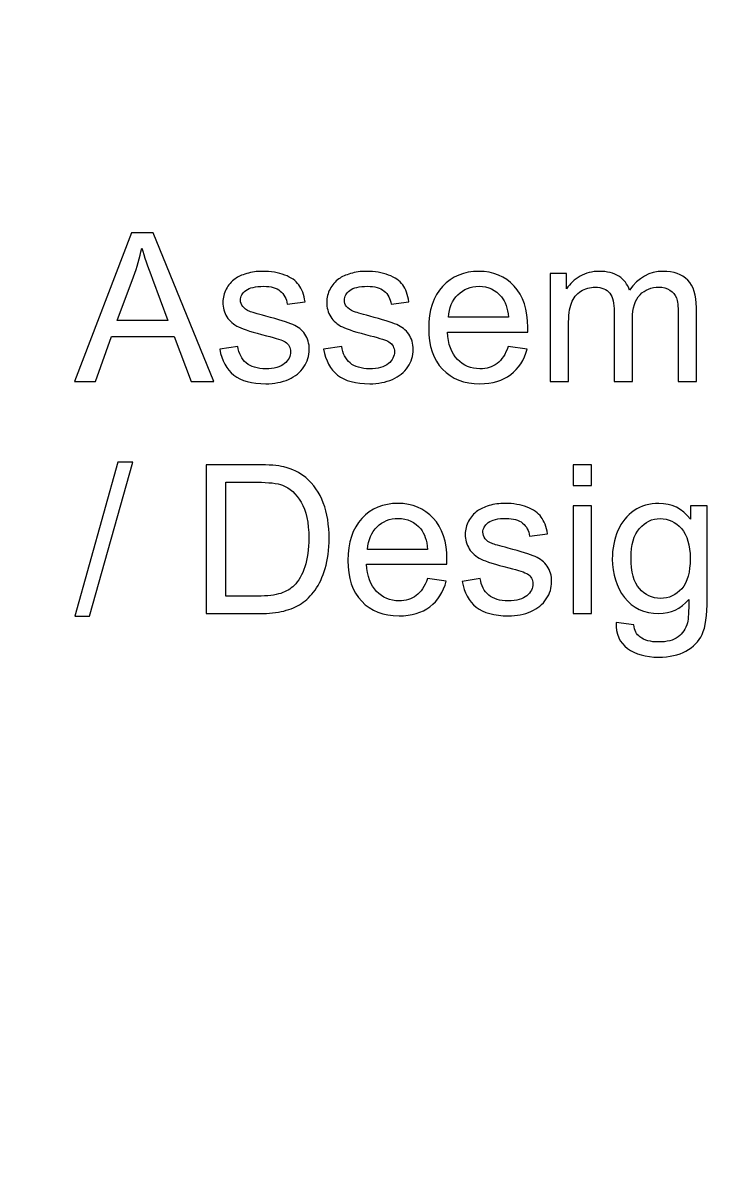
# Model space of a CAD drawing. Header units: centimetres. Extents: x -57 to 69, y -35 to 43.
# Drawn here: x -26.83 to -18.37, y 0.94 to 14.91 of the extents above; entities that cross this region are included whole.
import ezdxf

# ---------------------------------------------------------------- set-up
doc = ezdxf.new("R2010")
doc.units = ezdxf.units.CM
doc.header["$MEASUREMENT"] = 0
doc.layers.add('layer 1', color=7, linetype='Continuous')

msp = doc.modelspace()

# ---------------------------------------------------------------- linework, layer by layer
at = {"layer": 'layer 1', "color": 250, "lineweight": 20}
msp.add_open_spline([(-57.47925, 42.85269), (-57.47925, 42.85269), (5.59742, 42.85269), (5.59742, 42.85269), (5.59742, 42.85269), (5.59742, 42.85269), (5.59742, -13.02732), (5.59742, -13.02732), (5.59742, -13.02732), (5.59742, -13.02732), (-57.47925, -13.02732), (-57.47925, -13.02732), (-57.47925, -13.02732), (-57.47925, -13.02732), (-57.47925, 42.85269), (-57.47925, 42.85269)], degree=3, knots=[0, 0, 0, 0, 0.2, 0.2, 0.2, 0.2, 0.4, 0.4, 0.4, 0.4, 0.6, 0.6, 0.6, 0.6, 1, 1, 1, 1], dxfattribs=at)
at = {"layer": 'layer 1', "color": 7}
for points, knots in [([(-26.1994, 10.53097), (-26.1994, 10.53097), (-25.50217, 12.34849), (-25.50217, 12.34849), (-25.50217, 12.34849), (-25.50217, 12.34849), (-25.23775, 12.34849), (-25.23775, 12.34849), (-25.23775, 12.34849), (-25.23775, 12.34849), (-24.4978, 10.53097), (-24.4978, 10.53097), (-24.4978, 10.53097), (-24.4978, 10.53097), (-24.77153, 10.53097), (-24.77153, 10.53097), (-24.77153, 10.53097), (-24.77153, 10.53097), (-24.98179, 11.08181), (-24.98179, 11.08181), (-24.98179, 11.08181), (-24.98179, 11.08181), (-25.74713, 11.08181), (-25.74713, 11.08181), (-25.74713, 11.08181), (-25.74713, 11.08181), (-25.94428, 10.53097), (-25.94428, 10.53097), (-25.94428, 10.53097), (-25.94428, 10.53097), (-26.1994, 10.53097), (-26.1994, 10.53097)], [0, 0, 0, 0, 0.11111111, 0.11111111, 0.11111111, 0.11111111, 0.22222222, 0.22222222, 0.22222222, 0.22222222, 0.33333333, 0.33333333, 0.33333333, 0.33333333, 0.44444444, 0.44444444, 0.44444444, 0.44444444, 0.55555556, 0.55555556, 0.55555556, 0.55555556, 0.66666667, 0.66666667, 0.66666667, 0.66666667, 0.77777778, 0.77777778, 0.77777778, 0.77777778, 1, 1, 1, 1]), ([(-25.67648, 11.27727), (-25.67648, 11.27727), (-25.0571, 11.27727), (-25.0571, 11.27727), (-25.0571, 11.27727), (-25.0571, 11.27727), (-25.24664, 11.78115), (-25.24664, 11.78115), (-25.24664, 11.78115), (-25.30375, 11.9343), (-25.3469, 12.0608), (-25.37694, 12.16065), (-25.37694, 12.16065), (-25.4019, 12.04219), (-25.43533, 11.92584), (-25.47721, 11.81077), (-25.47721, 11.81077), (-25.47721, 11.81077), (-25.67648, 11.27727), (-25.67648, 11.27727)], [0, 0, 0, 0, 0.16666667, 0.16666667, 0.16666667, 0.16666667, 0.33333333, 0.33333333, 0.33333333, 0.33333333, 0.5, 0.5, 0.5, 0.5, 0.66666667, 0.66666667, 0.66666667, 0.66666667, 1, 1, 1, 1]), ([(-24.42376, 10.92443), (-24.42376, 10.92443), (-24.20291, 10.95997), (-24.20291, 10.95997), (-24.20291, 10.95997), (-24.19064, 10.87154), (-24.15595, 10.80385), (-24.09926, 10.75647), (-24.09926, 10.75647), (-24.04257, 10.70951), (-23.96303, 10.68581), (-23.86149, 10.68581), (-23.86149, 10.68581), (-23.75869, 10.68581), (-23.68253, 10.70655), (-23.63261, 10.74843), (-23.63261, 10.74843), (-23.58311, 10.78989), (-23.55815, 10.83897), (-23.55815, 10.89524), (-23.55815, 10.89524), (-23.55815, 10.94558), (-23.58057, 10.98535), (-23.625, 11.01412), (-23.625, 11.01412), (-23.6563, 11.034), (-23.73246, 11.05897), (-23.85346, 11.08985), (-23.85346, 11.08985), (-24.01676, 11.13089), (-24.12972, 11.16643), (-24.19318, 11.19646), (-24.19318, 11.19646), (-24.25622, 11.22693), (-24.30403, 11.26839), (-24.33661, 11.32169), (-24.33661, 11.32169), (-24.36918, 11.37458), (-24.38568, 11.43339), (-24.38568, 11.49769), (-24.38568, 11.49769), (-24.38568, 11.5565), (-24.37214, 11.61065), (-24.34549, 11.66058), (-24.34549, 11.66058), (-24.31841, 11.7105), (-24.28203, 11.75196), (-24.23591, 11.78496), (-24.23591, 11.78496), (-24.20122, 11.81034), (-24.15384, 11.83192), (-24.09418, 11.84969), (-24.09418, 11.84969), (-24.03411, 11.86746), (-23.97022, 11.87634), (-23.90169, 11.87634), (-23.90169, 11.87634), (-23.79846, 11.87634), (-23.70792, 11.86154), (-23.63007, 11.8315), (-23.63007, 11.8315), (-23.5518, 11.80188), (-23.49427, 11.76127), (-23.45704, 11.7105), (-23.45704, 11.7105), (-23.42023, 11.65931), (-23.39442, 11.59119), (-23.38046, 11.50573), (-23.38046, 11.50573), (-23.38046, 11.50573), (-23.59877, 11.47527), (-23.59877, 11.47527), (-23.59877, 11.47527), (-23.6085, 11.54381), (-23.63727, 11.59754), (-23.68465, 11.63604), (-23.68465, 11.63604), (-23.73203, 11.67454), (-23.79888, 11.69358), (-23.88561, 11.69358), (-23.88561, 11.69358), (-23.98757, 11.69358), (-24.06076, 11.67665), (-24.10434, 11.64281), (-24.10434, 11.64281), (-24.14791, 11.60896), (-24.16991, 11.56919), (-24.16991, 11.52392), (-24.16991, 11.52392), (-24.16991, 11.49515), (-24.16103, 11.46892), (-24.14284, 11.44565), (-24.14284, 11.44565), (-24.12465, 11.42196), (-24.0963, 11.40208), (-24.05738, 11.38642), (-24.05738, 11.38642), (-24.03495, 11.37796), (-23.9698, 11.35892), (-23.86065, 11.32931), (-23.86065, 11.32931), (-23.70326, 11.28743), (-23.59327, 11.25273), (-23.53065, 11.22608), (-23.53065, 11.22608), (-23.46804, 11.19943), (-23.41896, 11.16008), (-23.38342, 11.10931), (-23.38342, 11.10931), (-23.34746, 11.05812), (-23.32969, 10.99466), (-23.32969, 10.91851), (-23.32969, 10.91851), (-23.32969, 10.84447), (-23.35127, 10.77466), (-23.39484, 10.70908), (-23.39484, 10.70908), (-23.43842, 10.64351), (-23.50104, 10.59274), (-23.58269, 10.55678), (-23.58269, 10.55678), (-23.66476, 10.52082), (-23.75742, 10.50305), (-23.86065, 10.50305), (-23.86065, 10.50305), (-24.03157, 10.50305), (-24.1623, 10.53859), (-24.25199, 10.60924), (-24.25199, 10.60924), (-24.34168, 10.68031), (-24.3988, 10.78524), (-24.42376, 10.92443)], [0, 0, 0, 0, 0.02941176, 0.02941176, 0.02941176, 0.02941176, 0.05882353, 0.05882353, 0.05882353, 0.05882353, 0.08823529, 0.08823529, 0.08823529, 0.08823529, 0.11764706, 0.11764706, 0.11764706, 0.11764706, 0.14705882, 0.14705882, 0.14705882, 0.14705882, 0.17647059, 0.17647059, 0.17647059, 0.17647059, 0.20588235, 0.20588235, 0.20588235, 0.20588235, 0.23529412, 0.23529412, 0.23529412, 0.23529412, 0.26470588, 0.26470588, 0.26470588, 0.26470588, 0.29411765, 0.29411765, 0.29411765, 0.29411765, 0.32352941, 0.32352941, 0.32352941, 0.32352941, 0.35294118, 0.35294118, 0.35294118, 0.35294118, 0.38235294, 0.38235294, 0.38235294, 0.38235294, 0.41176471, 0.41176471, 0.41176471, 0.41176471, 0.44117647, 0.44117647, 0.44117647, 0.44117647, 0.47058824, 0.47058824, 0.47058824, 0.47058824, 0.5, 0.5, 0.5, 0.5, 0.52941176, 0.52941176, 0.52941176, 0.52941176, 0.55882353, 0.55882353, 0.55882353, 0.55882353, 0.58823529, 0.58823529, 0.58823529, 0.58823529, 0.61764706, 0.61764706, 0.61764706, 0.61764706, 0.64705882, 0.64705882, 0.64705882, 0.64705882, 0.67647059, 0.67647059, 0.67647059, 0.67647059, 0.70588235, 0.70588235, 0.70588235, 0.70588235, 0.73529412, 0.73529412, 0.73529412, 0.73529412, 0.76470588, 0.76470588, 0.76470588, 0.76470588, 0.79411765, 0.79411765, 0.79411765, 0.79411765, 0.82352941, 0.82352941, 0.82352941, 0.82352941, 0.85294118, 0.85294118, 0.85294118, 0.85294118, 0.88235294, 0.88235294, 0.88235294, 0.88235294, 0.91176471, 0.91176471, 0.91176471, 0.91176471, 0.94117647, 0.94117647, 0.94117647, 0.94117647, 1, 1, 1, 1]), ([(-23.15454, 10.92443), (-23.15454, 10.92443), (-22.93369, 10.95997), (-22.93369, 10.95997), (-22.93369, 10.95997), (-22.92142, 10.87154), (-22.88673, 10.80385), (-22.83004, 10.75647), (-22.83004, 10.75647), (-22.77335, 10.70951), (-22.69381, 10.68581), (-22.59227, 10.68581), (-22.59227, 10.68581), (-22.48947, 10.68581), (-22.41331, 10.70655), (-22.36339, 10.74843), (-22.36339, 10.74843), (-22.31389, 10.78989), (-22.28893, 10.83897), (-22.28893, 10.89524), (-22.28893, 10.89524), (-22.28893, 10.94558), (-22.31135, 10.98535), (-22.35578, 11.01412), (-22.35578, 11.01412), (-22.38708, 11.034), (-22.46324, 11.05897), (-22.58424, 11.08985), (-22.58424, 11.08985), (-22.74754, 11.13089), (-22.8605, 11.16643), (-22.92396, 11.19646), (-22.92396, 11.19646), (-22.987, 11.22693), (-23.03481, 11.26839), (-23.06739, 11.32169), (-23.06739, 11.32169), (-23.09996, 11.37458), (-23.11646, 11.43339), (-23.11646, 11.49769), (-23.11646, 11.49769), (-23.11646, 11.5565), (-23.10292, 11.61065), (-23.07627, 11.66058), (-23.07627, 11.66058), (-23.04919, 11.7105), (-23.01281, 11.75196), (-22.96669, 11.78496), (-22.96669, 11.78496), (-22.932, 11.81034), (-22.88462, 11.83192), (-22.82496, 11.84969), (-22.82496, 11.84969), (-22.76489, 11.86746), (-22.701, 11.87634), (-22.63247, 11.87634), (-22.63247, 11.87634), (-22.52924, 11.87634), (-22.4387, 11.86154), (-22.36085, 11.8315), (-22.36085, 11.8315), (-22.28258, 11.80188), (-22.22505, 11.76127), (-22.18782, 11.7105), (-22.18782, 11.7105), (-22.15101, 11.65931), (-22.1252, 11.59119), (-22.11124, 11.50573), (-22.11124, 11.50573), (-22.11124, 11.50573), (-22.32955, 11.47527), (-22.32955, 11.47527), (-22.32955, 11.47527), (-22.33928, 11.54381), (-22.36805, 11.59754), (-22.41543, 11.63604), (-22.41543, 11.63604), (-22.46281, 11.67454), (-22.52966, 11.69358), (-22.61639, 11.69358), (-22.61639, 11.69358), (-22.71835, 11.69358), (-22.79154, 11.67665), (-22.83512, 11.64281), (-22.83512, 11.64281), (-22.87869, 11.60896), (-22.90069, 11.56919), (-22.90069, 11.52392), (-22.90069, 11.52392), (-22.90069, 11.49515), (-22.89181, 11.46892), (-22.87362, 11.44565), (-22.87362, 11.44565), (-22.85543, 11.42196), (-22.82708, 11.40208), (-22.78816, 11.38642), (-22.78816, 11.38642), (-22.76573, 11.37796), (-22.70058, 11.35892), (-22.59143, 11.32931), (-22.59143, 11.32931), (-22.43404, 11.28743), (-22.32405, 11.25273), (-22.26143, 11.22608), (-22.26143, 11.22608), (-22.19882, 11.19943), (-22.14974, 11.16008), (-22.1142, 11.10931), (-22.1142, 11.10931), (-22.07824, 11.05812), (-22.06047, 10.99466), (-22.06047, 10.91851), (-22.06047, 10.91851), (-22.06047, 10.84447), (-22.08205, 10.77466), (-22.12562, 10.70908), (-22.12562, 10.70908), (-22.1692, 10.64351), (-22.23182, 10.59274), (-22.31347, 10.55678), (-22.31347, 10.55678), (-22.39554, 10.52082), (-22.4882, 10.50305), (-22.59143, 10.50305), (-22.59143, 10.50305), (-22.76235, 10.50305), (-22.89308, 10.53859), (-22.98277, 10.60924), (-22.98277, 10.60924), (-23.07246, 10.68031), (-23.12958, 10.78524), (-23.15454, 10.92443)], [0, 0, 0, 0, 0.02941176, 0.02941176, 0.02941176, 0.02941176, 0.05882353, 0.05882353, 0.05882353, 0.05882353, 0.08823529, 0.08823529, 0.08823529, 0.08823529, 0.11764706, 0.11764706, 0.11764706, 0.11764706, 0.14705882, 0.14705882, 0.14705882, 0.14705882, 0.17647059, 0.17647059, 0.17647059, 0.17647059, 0.20588235, 0.20588235, 0.20588235, 0.20588235, 0.23529412, 0.23529412, 0.23529412, 0.23529412, 0.26470588, 0.26470588, 0.26470588, 0.26470588, 0.29411765, 0.29411765, 0.29411765, 0.29411765, 0.32352941, 0.32352941, 0.32352941, 0.32352941, 0.35294118, 0.35294118, 0.35294118, 0.35294118, 0.38235294, 0.38235294, 0.38235294, 0.38235294, 0.41176471, 0.41176471, 0.41176471, 0.41176471, 0.44117647, 0.44117647, 0.44117647, 0.44117647, 0.47058824, 0.47058824, 0.47058824, 0.47058824, 0.5, 0.5, 0.5, 0.5, 0.52941176, 0.52941176, 0.52941176, 0.52941176, 0.55882353, 0.55882353, 0.55882353, 0.55882353, 0.58823529, 0.58823529, 0.58823529, 0.58823529, 0.61764706, 0.61764706, 0.61764706, 0.61764706, 0.64705882, 0.64705882, 0.64705882, 0.64705882, 0.67647059, 0.67647059, 0.67647059, 0.67647059, 0.70588235, 0.70588235, 0.70588235, 0.70588235, 0.73529412, 0.73529412, 0.73529412, 0.73529412, 0.76470588, 0.76470588, 0.76470588, 0.76470588, 0.79411765, 0.79411765, 0.79411765, 0.79411765, 0.82352941, 0.82352941, 0.82352941, 0.82352941, 0.85294118, 0.85294118, 0.85294118, 0.85294118, 0.88235294, 0.88235294, 0.88235294, 0.88235294, 0.91176471, 0.91176471, 0.91176471, 0.91176471, 0.94117647, 0.94117647, 0.94117647, 0.94117647, 1, 1, 1, 1]), ([(-20.89787, 10.95743), (-20.89787, 10.95743), (-20.66687, 10.92697), (-20.66687, 10.92697), (-20.66687, 10.92697), (-20.70283, 10.79285), (-20.7701, 10.68835), (-20.86825, 10.61432), (-20.86825, 10.61432), (-20.9664, 10.54028), (-21.09163, 10.50305), (-21.24436, 10.50305), (-21.24436, 10.50305), (-21.43644, 10.50305), (-21.58874, 10.56228), (-21.70128, 10.68074), (-21.70128, 10.68074), (-21.81382, 10.79878), (-21.87009, 10.96504), (-21.87009, 11.1787), (-21.87009, 11.1787), (-21.87009, 11.39954), (-21.8134, 11.57131), (-21.69959, 11.69315), (-21.69959, 11.69315), (-21.58578, 11.81542), (-21.43813, 11.87634), (-21.25663, 11.87634), (-21.25663, 11.87634), (-21.08106, 11.87634), (-20.93763, 11.81669), (-20.82637, 11.69696), (-20.82637, 11.69696), (-20.7151, 11.57723), (-20.65925, 11.40885), (-20.65925, 11.19181), (-20.65925, 11.19181), (-20.65925, 11.1787), (-20.65967, 11.15881), (-20.66052, 11.13258), (-20.66052, 11.13258), (-20.66052, 11.13258), (-21.64163, 11.13258), (-21.64163, 11.13258), (-21.64163, 11.13258), (-21.63317, 10.98831), (-21.59255, 10.87747), (-21.51894, 10.80089), (-21.51894, 10.80089), (-21.44575, 10.72431), (-21.35394, 10.68581), (-21.24436, 10.68581), (-21.24436, 10.68581), (-21.16271, 10.68581), (-21.0929, 10.70739), (-21.03536, 10.75055), (-21.03536, 10.75055), (-20.9774, 10.7937), (-20.93171, 10.86266), (-20.89787, 10.95743)], [0, 0, 0, 0, 0.0625, 0.0625, 0.0625, 0.0625, 0.125, 0.125, 0.125, 0.125, 0.1875, 0.1875, 0.1875, 0.1875, 0.25, 0.25, 0.25, 0.25, 0.3125, 0.3125, 0.3125, 0.3125, 0.375, 0.375, 0.375, 0.375, 0.4375, 0.4375, 0.4375, 0.4375, 0.5, 0.5, 0.5, 0.5, 0.5625, 0.5625, 0.5625, 0.5625, 0.625, 0.625, 0.625, 0.625, 0.6875, 0.6875, 0.6875, 0.6875, 0.75, 0.75, 0.75, 0.75, 0.8125, 0.8125, 0.8125, 0.8125, 0.875, 0.875, 0.875, 0.875, 1, 1, 1, 1]), ([(-20.38467, 10.53097), (-20.38467, 10.53097), (-20.38467, 11.84842), (-20.38467, 11.84842), (-20.38467, 11.84842), (-20.38467, 11.84842), (-20.18414, 11.84842), (-20.18414, 11.84842), (-20.18414, 11.84842), (-20.18414, 11.84842), (-20.18414, 11.66227), (-20.18414, 11.66227), (-20.18414, 11.66227), (-20.1431, 11.72658), (-20.0881, 11.77861), (-20.01956, 11.81754), (-20.01956, 11.81754), (-19.95102, 11.85688), (-19.87318, 11.87634), (-19.7856, 11.87634), (-19.7856, 11.87634), (-19.68829, 11.87634), (-19.60833, 11.85604), (-19.54614, 11.81584), (-19.54614, 11.81584), (-19.48395, 11.77523), (-19.43995, 11.71896), (-19.41457, 11.64619), (-19.41457, 11.64619), (-19.30964, 11.79977), (-19.17384, 11.87634), (-19.0063, 11.87634), (-19.0063, 11.87634), (-18.87515, 11.87634), (-18.77403, 11.84038), (-18.7038, 11.76804), (-18.7038, 11.76804), (-18.63315, 11.69569), (-18.59761, 11.58442), (-18.59761, 11.43423), (-18.59761, 11.43423), (-18.59761, 11.43423), (-18.59761, 10.53097), (-18.59761, 10.53097), (-18.59761, 10.53097), (-18.59761, 10.53097), (-18.82099, 10.53097), (-18.82099, 10.53097), (-18.82099, 10.53097), (-18.82099, 10.53097), (-18.82099, 11.36019), (-18.82099, 11.36019), (-18.82099, 11.36019), (-18.82099, 11.44904), (-18.82861, 11.51335), (-18.84299, 11.55269), (-18.84299, 11.55269), (-18.85738, 11.59204), (-18.88361, 11.62335), (-18.92211, 11.64746), (-18.92211, 11.64746), (-18.96019, 11.67158), (-19.00503, 11.68342), (-19.05622, 11.68342), (-19.05622, 11.68342), (-19.1493, 11.68342), (-19.2263, 11.65254), (-19.28764, 11.59119), (-19.28764, 11.59119), (-19.34899, 11.52942), (-19.37945, 11.43085), (-19.37945, 11.29546), (-19.37945, 11.29546), (-19.37945, 11.29546), (-19.37945, 10.53097), (-19.37945, 10.53097), (-19.37945, 10.53097), (-19.37945, 10.53097), (-19.60283, 10.53097), (-19.60283, 10.53097), (-19.60283, 10.53097), (-19.60283, 10.53097), (-19.60283, 11.386), (-19.60283, 11.386), (-19.60283, 11.386), (-19.60283, 11.485), (-19.62103, 11.55946), (-19.65741, 11.60896), (-19.65741, 11.60896), (-19.69379, 11.65846), (-19.75345, 11.68342), (-19.83595, 11.68342), (-19.83595, 11.68342), (-19.89856, 11.68342), (-19.95652, 11.66692), (-20.00983, 11.63392), (-20.00983, 11.63392), (-20.06314, 11.60092), (-20.10164, 11.55269), (-20.12575, 11.48881), (-20.12575, 11.48881), (-20.14944, 11.42535), (-20.16129, 11.33354), (-20.16129, 11.21381), (-20.16129, 11.21381), (-20.16129, 11.21381), (-20.16129, 10.53097), (-20.16129, 10.53097), (-20.16129, 10.53097), (-20.16129, 10.53097), (-20.38467, 10.53097), (-20.38467, 10.53097)], [0, 0, 0, 0, 0.03448276, 0.03448276, 0.03448276, 0.03448276, 0.06896552, 0.06896552, 0.06896552, 0.06896552, 0.10344828, 0.10344828, 0.10344828, 0.10344828, 0.13793103, 0.13793103, 0.13793103, 0.13793103, 0.17241379, 0.17241379, 0.17241379, 0.17241379, 0.20689655, 0.20689655, 0.20689655, 0.20689655, 0.24137931, 0.24137931, 0.24137931, 0.24137931, 0.27586207, 0.27586207, 0.27586207, 0.27586207, 0.31034483, 0.31034483, 0.31034483, 0.31034483, 0.34482759, 0.34482759, 0.34482759, 0.34482759, 0.37931034, 0.37931034, 0.37931034, 0.37931034, 0.4137931, 0.4137931, 0.4137931, 0.4137931, 0.44827586, 0.44827586, 0.44827586, 0.44827586, 0.48275862, 0.48275862, 0.48275862, 0.48275862, 0.51724138, 0.51724138, 0.51724138, 0.51724138, 0.55172414, 0.55172414, 0.55172414, 0.55172414, 0.5862069, 0.5862069, 0.5862069, 0.5862069, 0.62068966, 0.62068966, 0.62068966, 0.62068966, 0.65517241, 0.65517241, 0.65517241, 0.65517241, 0.68965517, 0.68965517, 0.68965517, 0.68965517, 0.72413793, 0.72413793, 0.72413793, 0.72413793, 0.75862069, 0.75862069, 0.75862069, 0.75862069, 0.79310345, 0.79310345, 0.79310345, 0.79310345, 0.82758621, 0.82758621, 0.82758621, 0.82758621, 0.86206897, 0.86206897, 0.86206897, 0.86206897, 0.89655172, 0.89655172, 0.89655172, 0.89655172, 0.93103448, 0.93103448, 0.93103448, 0.93103448, 1, 1, 1, 1]), ([(-21.62894, 11.31535), (-21.62894, 11.31535), (-20.89533, 11.31535), (-20.89533, 11.31535), (-20.89533, 11.31535), (-20.90506, 11.42619), (-20.9334, 11.50912), (-20.97952, 11.56454), (-20.97952, 11.56454), (-21.05017, 11.65042), (-21.1424, 11.69358), (-21.25536, 11.69358), (-21.25536, 11.69358), (-21.35775, 11.69358), (-21.44363, 11.65931), (-21.51344, 11.59077), (-21.51344, 11.59077), (-21.58282, 11.52223), (-21.62132, 11.43042), (-21.62894, 11.31535)], [0, 0, 0, 0, 0.16666667, 0.16666667, 0.16666667, 0.16666667, 0.33333333, 0.33333333, 0.33333333, 0.33333333, 0.5, 0.5, 0.5, 0.5, 0.66666667, 0.66666667, 0.66666667, 0.66666667, 1, 1, 1, 1]), ([(-26.19559, 7.66465), (-26.19559, 7.66465), (-25.66759, 9.54309), (-25.66759, 9.54309), (-25.66759, 9.54309), (-25.66759, 9.54309), (-25.48779, 9.54309), (-25.48779, 9.54309), (-25.48779, 9.54309), (-25.48779, 9.54309), (-26.01578, 7.66465), (-26.01578, 7.66465), (-26.01578, 7.66465), (-26.01578, 7.66465), (-26.19559, 7.66465), (-26.19559, 7.66465)], [0, 0, 0, 0, 0.2, 0.2, 0.2, 0.2, 0.4, 0.4, 0.4, 0.4, 0.6, 0.6, 0.6, 0.6, 1, 1, 1, 1]), ([(-24.58961, 7.69511), (-24.58961, 7.69511), (-24.58961, 9.51263), (-24.58961, 9.51263), (-24.58961, 9.51263), (-24.58961, 9.51263), (-23.96346, 9.51263), (-23.96346, 9.51263), (-23.96346, 9.51263), (-23.82216, 9.51263), (-23.71427, 9.50417), (-23.63981, 9.48683), (-23.63981, 9.48683), (-23.53573, 9.46271), (-23.44689, 9.41913), (-23.37327, 9.35652), (-23.37327, 9.35652), (-23.27724, 9.27529), (-23.20574, 9.17206), (-23.15835, 9.04598), (-23.15835, 9.04598), (-23.11055, 8.91991), (-23.08685, 8.77564), (-23.08685, 8.6136), (-23.08685, 8.6136), (-23.08685, 8.47568), (-23.10293, 8.35341), (-23.13508, 8.2468), (-23.13508, 8.2468), (-23.16724, 8.14018), (-23.2087, 8.05176), (-23.25904, 7.98195), (-23.25904, 7.98195), (-23.30981, 7.91215), (-23.36481, 7.85715), (-23.42489, 7.81738), (-23.42489, 7.81738), (-23.48454, 7.77719), (-23.55689, 7.74672), (-23.6415, 7.72599), (-23.6415, 7.72599), (-23.72654, 7.70526), (-23.82385, 7.69511), (-23.93385, 7.69511), (-23.93385, 7.69511), (-23.93385, 7.69511), (-24.58961, 7.69511), (-24.58961, 7.69511)], [0, 0, 0, 0, 0.07692308, 0.07692308, 0.07692308, 0.07692308, 0.15384615, 0.15384615, 0.15384615, 0.15384615, 0.23076923, 0.23076923, 0.23076923, 0.23076923, 0.30769231, 0.30769231, 0.30769231, 0.30769231, 0.38461538, 0.38461538, 0.38461538, 0.38461538, 0.46153846, 0.46153846, 0.46153846, 0.46153846, 0.53846154, 0.53846154, 0.53846154, 0.53846154, 0.61538462, 0.61538462, 0.61538462, 0.61538462, 0.69230769, 0.69230769, 0.69230769, 0.69230769, 0.76923077, 0.76923077, 0.76923077, 0.76923077, 0.84615385, 0.84615385, 0.84615385, 0.84615385, 1, 1, 1, 1]), ([(-20.10333, 9.25879), (-20.10333, 9.25879), (-20.10333, 9.51263), (-20.10333, 9.51263), (-20.10333, 9.51263), (-20.10333, 9.51263), (-19.87995, 9.51263), (-19.87995, 9.51263), (-19.87995, 9.51263), (-19.87995, 9.51263), (-19.87995, 9.25879), (-19.87995, 9.25879), (-19.87995, 9.25879), (-19.87995, 9.25879), (-20.10333, 9.25879), (-20.10333, 9.25879)], [0, 0, 0, 0, 0.2, 0.2, 0.2, 0.2, 0.4, 0.4, 0.4, 0.4, 0.6, 0.6, 0.6, 0.6, 1, 1, 1, 1]), ([(-24.34846, 7.90834), (-24.34846, 7.90834), (-23.96092, 7.90834), (-23.96092, 7.90834), (-23.96092, 7.90834), (-23.84119, 7.90834), (-23.74727, 7.91934), (-23.67916, 7.94176), (-23.67916, 7.94176), (-23.61104, 7.96418), (-23.55689, 7.99549), (-23.51627, 8.03611), (-23.51627, 8.03611), (-23.45958, 8.09322), (-23.41516, 8.17022), (-23.38343, 8.26668), (-23.38343, 8.26668), (-23.3517, 8.36314), (-23.33562, 8.47991), (-23.33562, 8.61741), (-23.33562, 8.61741), (-23.33562, 8.80779), (-23.36693, 8.95418), (-23.42912, 9.05656), (-23.42912, 9.05656), (-23.49131, 9.15894), (-23.56704, 9.22748), (-23.65631, 9.26217), (-23.65631, 9.26217), (-23.72062, 9.28713), (-23.82427, 9.2994), (-23.96727, 9.2994), (-23.96727, 9.2994), (-23.96727, 9.2994), (-24.34846, 9.2994), (-24.34846, 9.2994), (-24.34846, 9.2994), (-24.34846, 9.2994), (-24.34846, 7.90834), (-24.34846, 7.90834)], [0, 0, 0, 0, 0.09090909, 0.09090909, 0.09090909, 0.09090909, 0.18181818, 0.18181818, 0.18181818, 0.18181818, 0.27272727, 0.27272727, 0.27272727, 0.27272727, 0.36363636, 0.36363636, 0.36363636, 0.36363636, 0.45454545, 0.45454545, 0.45454545, 0.45454545, 0.54545455, 0.54545455, 0.54545455, 0.54545455, 0.63636364, 0.63636364, 0.63636364, 0.63636364, 0.72727273, 0.72727273, 0.72727273, 0.72727273, 0.81818182, 0.81818182, 0.81818182, 0.81818182, 1, 1, 1, 1]), ([(-21.88575, 8.12157), (-21.88575, 8.12157), (-21.65475, 8.09111), (-21.65475, 8.09111), (-21.65475, 8.09111), (-21.69071, 7.95699), (-21.75798, 7.85249), (-21.85613, 7.77846), (-21.85613, 7.77846), (-21.95428, 7.70442), (-22.07951, 7.66719), (-22.23224, 7.66719), (-22.23224, 7.66719), (-22.42432, 7.66719), (-22.57662, 7.72642), (-22.68916, 7.84488), (-22.68916, 7.84488), (-22.8017, 7.96292), (-22.85797, 8.12918), (-22.85797, 8.34284), (-22.85797, 8.34284), (-22.85797, 8.56368), (-22.80128, 8.73545), (-22.68747, 8.85729), (-22.68747, 8.85729), (-22.57366, 8.97956), (-22.42601, 9.04048), (-22.24451, 9.04048), (-22.24451, 9.04048), (-22.06894, 9.04048), (-21.92551, 8.98083), (-21.81425, 8.8611), (-21.81425, 8.8611), (-21.70298, 8.74137), (-21.64713, 8.57299), (-21.64713, 8.35595), (-21.64713, 8.35595), (-21.64713, 8.34284), (-21.64755, 8.32295), (-21.6484, 8.29672), (-21.6484, 8.29672), (-21.6484, 8.29672), (-22.62951, 8.29672), (-22.62951, 8.29672), (-22.62951, 8.29672), (-22.62105, 8.15245), (-22.58043, 8.04161), (-22.50682, 7.96503), (-22.50682, 7.96503), (-22.43363, 7.88845), (-22.34182, 7.84995), (-22.23224, 7.84995), (-22.23224, 7.84995), (-22.15059, 7.84995), (-22.08078, 7.87153), (-22.02324, 7.91469), (-22.02324, 7.91469), (-21.96528, 7.95784), (-21.91959, 8.0268), (-21.88575, 8.12157)], [0, 0, 0, 0, 0.0625, 0.0625, 0.0625, 0.0625, 0.125, 0.125, 0.125, 0.125, 0.1875, 0.1875, 0.1875, 0.1875, 0.25, 0.25, 0.25, 0.25, 0.3125, 0.3125, 0.3125, 0.3125, 0.375, 0.375, 0.375, 0.375, 0.4375, 0.4375, 0.4375, 0.4375, 0.5, 0.5, 0.5, 0.5, 0.5625, 0.5625, 0.5625, 0.5625, 0.625, 0.625, 0.625, 0.625, 0.6875, 0.6875, 0.6875, 0.6875, 0.75, 0.75, 0.75, 0.75, 0.8125, 0.8125, 0.8125, 0.8125, 0.875, 0.875, 0.875, 0.875, 1, 1, 1, 1]), ([(-21.4614, 8.08857), (-21.4614, 8.08857), (-21.24055, 8.12411), (-21.24055, 8.12411), (-21.24055, 8.12411), (-21.22828, 8.03568), (-21.19359, 7.96799), (-21.1369, 7.92061), (-21.1369, 7.92061), (-21.08021, 7.87365), (-21.00067, 7.84995), (-20.89913, 7.84995), (-20.89913, 7.84995), (-20.79633, 7.84995), (-20.72017, 7.87069), (-20.67025, 7.91257), (-20.67025, 7.91257), (-20.62075, 7.95403), (-20.59579, 8.00311), (-20.59579, 8.05938), (-20.59579, 8.05938), (-20.59579, 8.10972), (-20.61821, 8.14949), (-20.66264, 8.17826), (-20.66264, 8.17826), (-20.69394, 8.19814), (-20.7701, 8.22311), (-20.8911, 8.25399), (-20.8911, 8.25399), (-21.0544, 8.29503), (-21.16736, 8.33057), (-21.23082, 8.3606), (-21.23082, 8.3606), (-21.29386, 8.39107), (-21.34167, 8.43253), (-21.37425, 8.48583), (-21.37425, 8.48583), (-21.40682, 8.53872), (-21.42332, 8.59753), (-21.42332, 8.66183), (-21.42332, 8.66183), (-21.42332, 8.72064), (-21.40978, 8.77479), (-21.38313, 8.82472), (-21.38313, 8.82472), (-21.35605, 8.87464), (-21.31967, 8.9161), (-21.27355, 8.9491), (-21.27355, 8.9491), (-21.23886, 8.97448), (-21.19148, 8.99606), (-21.13182, 9.01383), (-21.13182, 9.01383), (-21.07175, 9.0316), (-21.00786, 9.04048), (-20.93933, 9.04048), (-20.93933, 9.04048), (-20.8361, 9.04048), (-20.74556, 9.02568), (-20.66771, 8.99564), (-20.66771, 8.99564), (-20.58944, 8.96602), (-20.53191, 8.92541), (-20.49468, 8.87464), (-20.49468, 8.87464), (-20.45787, 8.82345), (-20.43206, 8.75533), (-20.4181, 8.66987), (-20.4181, 8.66987), (-20.4181, 8.66987), (-20.63641, 8.63941), (-20.63641, 8.63941), (-20.63641, 8.63941), (-20.64614, 8.70795), (-20.67491, 8.76168), (-20.72229, 8.80018), (-20.72229, 8.80018), (-20.76967, 8.83868), (-20.83652, 8.85772), (-20.92325, 8.85772), (-20.92325, 8.85772), (-21.02521, 8.85772), (-21.0984, 8.84079), (-21.14198, 8.80695), (-21.14198, 8.80695), (-21.18555, 8.7731), (-21.20755, 8.73333), (-21.20755, 8.68806), (-21.20755, 8.68806), (-21.20755, 8.65929), (-21.19867, 8.63306), (-21.18048, 8.60979), (-21.18048, 8.60979), (-21.16229, 8.5861), (-21.13394, 8.56622), (-21.09502, 8.55056), (-21.09502, 8.55056), (-21.07259, 8.5421), (-21.00744, 8.52306), (-20.89829, 8.49345), (-20.89829, 8.49345), (-20.7409, 8.45157), (-20.63091, 8.41687), (-20.56829, 8.39022), (-20.56829, 8.39022), (-20.50568, 8.36357), (-20.4566, 8.32422), (-20.42106, 8.27345), (-20.42106, 8.27345), (-20.3851, 8.22226), (-20.36733, 8.1588), (-20.36733, 8.08265), (-20.36733, 8.08265), (-20.36733, 8.00861), (-20.38891, 7.9388), (-20.43248, 7.87322), (-20.43248, 7.87322), (-20.47606, 7.80765), (-20.53868, 7.75688), (-20.62033, 7.72092), (-20.62033, 7.72092), (-20.7024, 7.68496), (-20.79506, 7.66719), (-20.89829, 7.66719), (-20.89829, 7.66719), (-21.06921, 7.66719), (-21.19994, 7.70273), (-21.28963, 7.77338), (-21.28963, 7.77338), (-21.37932, 7.84445), (-21.43644, 7.94938), (-21.4614, 8.08857)], [0, 0, 0, 0, 0.02941176, 0.02941176, 0.02941176, 0.02941176, 0.05882353, 0.05882353, 0.05882353, 0.05882353, 0.08823529, 0.08823529, 0.08823529, 0.08823529, 0.11764706, 0.11764706, 0.11764706, 0.11764706, 0.14705882, 0.14705882, 0.14705882, 0.14705882, 0.17647059, 0.17647059, 0.17647059, 0.17647059, 0.20588235, 0.20588235, 0.20588235, 0.20588235, 0.23529412, 0.23529412, 0.23529412, 0.23529412, 0.26470588, 0.26470588, 0.26470588, 0.26470588, 0.29411765, 0.29411765, 0.29411765, 0.29411765, 0.32352941, 0.32352941, 0.32352941, 0.32352941, 0.35294118, 0.35294118, 0.35294118, 0.35294118, 0.38235294, 0.38235294, 0.38235294, 0.38235294, 0.41176471, 0.41176471, 0.41176471, 0.41176471, 0.44117647, 0.44117647, 0.44117647, 0.44117647, 0.47058824, 0.47058824, 0.47058824, 0.47058824, 0.5, 0.5, 0.5, 0.5, 0.52941176, 0.52941176, 0.52941176, 0.52941176, 0.55882353, 0.55882353, 0.55882353, 0.55882353, 0.58823529, 0.58823529, 0.58823529, 0.58823529, 0.61764706, 0.61764706, 0.61764706, 0.61764706, 0.64705882, 0.64705882, 0.64705882, 0.64705882, 0.67647059, 0.67647059, 0.67647059, 0.67647059, 0.70588235, 0.70588235, 0.70588235, 0.70588235, 0.73529412, 0.73529412, 0.73529412, 0.73529412, 0.76470588, 0.76470588, 0.76470588, 0.76470588, 0.79411765, 0.79411765, 0.79411765, 0.79411765, 0.82352941, 0.82352941, 0.82352941, 0.82352941, 0.85294118, 0.85294118, 0.85294118, 0.85294118, 0.88235294, 0.88235294, 0.88235294, 0.88235294, 0.91176471, 0.91176471, 0.91176471, 0.91176471, 0.94117647, 0.94117647, 0.94117647, 0.94117647, 1, 1, 1, 1]), ([(-20.10333, 7.69511), (-20.10333, 7.69511), (-20.10333, 9.01256), (-20.10333, 9.01256), (-20.10333, 9.01256), (-20.10333, 9.01256), (-19.87995, 9.01256), (-19.87995, 9.01256), (-19.87995, 9.01256), (-19.87995, 9.01256), (-19.87995, 7.69511), (-19.87995, 7.69511), (-19.87995, 7.69511), (-19.87995, 7.69511), (-20.10333, 7.69511), (-20.10333, 7.69511)], [0, 0, 0, 0, 0.2, 0.2, 0.2, 0.2, 0.4, 0.4, 0.4, 0.4, 0.6, 0.6, 0.6, 0.6, 1, 1, 1, 1]), ([(-19.58041, 7.58596), (-19.58041, 7.58596), (-19.36464, 7.5555), (-19.36464, 7.5555), (-19.36464, 7.5555), (-19.35576, 7.48865), (-19.33037, 7.44), (-19.28891, 7.40911), (-19.28891, 7.40911), (-19.23349, 7.36807), (-19.15776, 7.34734), (-19.06172, 7.34734), (-19.06172, 7.34734), (-18.95849, 7.34734), (-18.87853, 7.36807), (-18.82226, 7.40911), (-18.82226, 7.40911), (-18.76599, 7.45015), (-18.72792, 7.50811), (-18.70803, 7.58215), (-18.70803, 7.58215), (-18.69661, 7.62742), (-18.69111, 7.72261), (-18.69196, 7.86772), (-18.69196, 7.86772), (-18.78969, 7.75265), (-18.91111, 7.69511), (-19.05665, 7.69511), (-19.05665, 7.69511), (-19.23772, 7.69511), (-19.37818, 7.76026), (-19.47718, 7.89099), (-19.47718, 7.89099), (-19.5766, 8.0213), (-19.6261, 8.17784), (-19.6261, 8.36018), (-19.6261, 8.36018), (-19.6261, 8.48583), (-19.60326, 8.60176), (-19.55799, 8.70795), (-19.55799, 8.70795), (-19.51272, 8.81414), (-19.44672, 8.89579), (-19.36041, 8.95375), (-19.36041, 8.95375), (-19.27411, 9.01171), (-19.17257, 9.04048), (-19.0558, 9.04048), (-19.0558, 9.04048), (-18.90053, 9.04048), (-18.77234, 8.97702), (-18.67165, 8.8501), (-18.67165, 8.8501), (-18.67165, 8.8501), (-18.67165, 9.01256), (-18.67165, 9.01256), (-18.67165, 9.01256), (-18.67165, 9.01256), (-18.46604, 9.01256), (-18.46604, 9.01256), (-18.46604, 9.01256), (-18.46604, 9.01256), (-18.46604, 7.87492), (-18.46604, 7.87492), (-18.46604, 7.87492), (-18.46604, 7.66973), (-18.48677, 7.52461), (-18.52865, 7.43915), (-18.52865, 7.43915), (-18.57011, 7.35369), (-18.63653, 7.286), (-18.72665, 7.2365), (-18.72665, 7.2365), (-18.81719, 7.187), (-18.92846, 7.16204), (-19.06045, 7.16204), (-19.06045, 7.16204), (-19.21741, 7.16204), (-19.34391, 7.19715), (-19.44037, 7.26781), (-19.44037, 7.26781), (-19.53726, 7.33804), (-19.5838, 7.44423), (-19.58041, 7.58596)], [0, 0, 0, 0, 0.04545455, 0.04545455, 0.04545455, 0.04545455, 0.09090909, 0.09090909, 0.09090909, 0.09090909, 0.13636364, 0.13636364, 0.13636364, 0.13636364, 0.18181818, 0.18181818, 0.18181818, 0.18181818, 0.22727273, 0.22727273, 0.22727273, 0.22727273, 0.27272727, 0.27272727, 0.27272727, 0.27272727, 0.31818182, 0.31818182, 0.31818182, 0.31818182, 0.36363636, 0.36363636, 0.36363636, 0.36363636, 0.40909091, 0.40909091, 0.40909091, 0.40909091, 0.45454545, 0.45454545, 0.45454545, 0.45454545, 0.5, 0.5, 0.5, 0.5, 0.54545455, 0.54545455, 0.54545455, 0.54545455, 0.59090909, 0.59090909, 0.59090909, 0.59090909, 0.63636364, 0.63636364, 0.63636364, 0.63636364, 0.68181818, 0.68181818, 0.68181818, 0.68181818, 0.72727273, 0.72727273, 0.72727273, 0.72727273, 0.77272727, 0.77272727, 0.77272727, 0.77272727, 0.81818182, 0.81818182, 0.81818182, 0.81818182, 0.86363636, 0.86363636, 0.86363636, 0.86363636, 0.90909091, 0.90909091, 0.90909091, 0.90909091, 1, 1, 1, 1]), ([(-22.61682, 8.47949), (-22.61682, 8.47949), (-21.88321, 8.47949), (-21.88321, 8.47949), (-21.88321, 8.47949), (-21.89294, 8.59033), (-21.92128, 8.67326), (-21.9674, 8.72868), (-21.9674, 8.72868), (-22.03805, 8.81456), (-22.13028, 8.85772), (-22.24324, 8.85772), (-22.24324, 8.85772), (-22.34563, 8.85772), (-22.43151, 8.82345), (-22.50132, 8.75491), (-22.50132, 8.75491), (-22.5707, 8.68637), (-22.6092, 8.59456), (-22.61682, 8.47949)], [0, 0, 0, 0, 0.16666667, 0.16666667, 0.16666667, 0.16666667, 0.33333333, 0.33333333, 0.33333333, 0.33333333, 0.5, 0.5, 0.5, 0.5, 0.66666667, 0.66666667, 0.66666667, 0.66666667, 1, 1, 1, 1]), ([(-19.39764, 8.37626), (-19.39764, 8.20407), (-19.36337, 8.07841), (-19.29484, 7.9993), (-19.29484, 7.9993), (-19.22588, 7.92019), (-19.13999, 7.88042), (-19.03676, 7.88042), (-19.03676, 7.88042), (-18.93396, 7.88042), (-18.84807, 7.91976), (-18.77826, 7.99845), (-18.77826, 7.99845), (-18.70888, 8.07715), (-18.67419, 8.20068), (-18.67419, 8.36907), (-18.67419, 8.36907), (-18.67419, 8.52983), (-18.71015, 8.65126), (-18.78165, 8.73291), (-18.78165, 8.73291), (-18.85315, 8.81456), (-18.93945, 8.85518), (-19.04015, 8.85518), (-19.04015, 8.85518), (-19.13957, 8.85518), (-19.22376, 8.81499), (-19.29357, 8.7346), (-19.29357, 8.7346), (-19.36295, 8.65422), (-19.39764, 8.53491), (-19.39764, 8.37626)], [0, 0, 0, 0, 0.11111111, 0.11111111, 0.11111111, 0.11111111, 0.22222222, 0.22222222, 0.22222222, 0.22222222, 0.33333333, 0.33333333, 0.33333333, 0.33333333, 0.44444444, 0.44444444, 0.44444444, 0.44444444, 0.55555556, 0.55555556, 0.55555556, 0.55555556, 0.66666667, 0.66666667, 0.66666667, 0.66666667, 0.77777778, 0.77777778, 0.77777778, 0.77777778, 1, 1, 1, 1])]:
    msp.add_open_spline(points, degree=3, knots=knots, dxfattribs=at)

doc.saveas('drawing.dxf')
